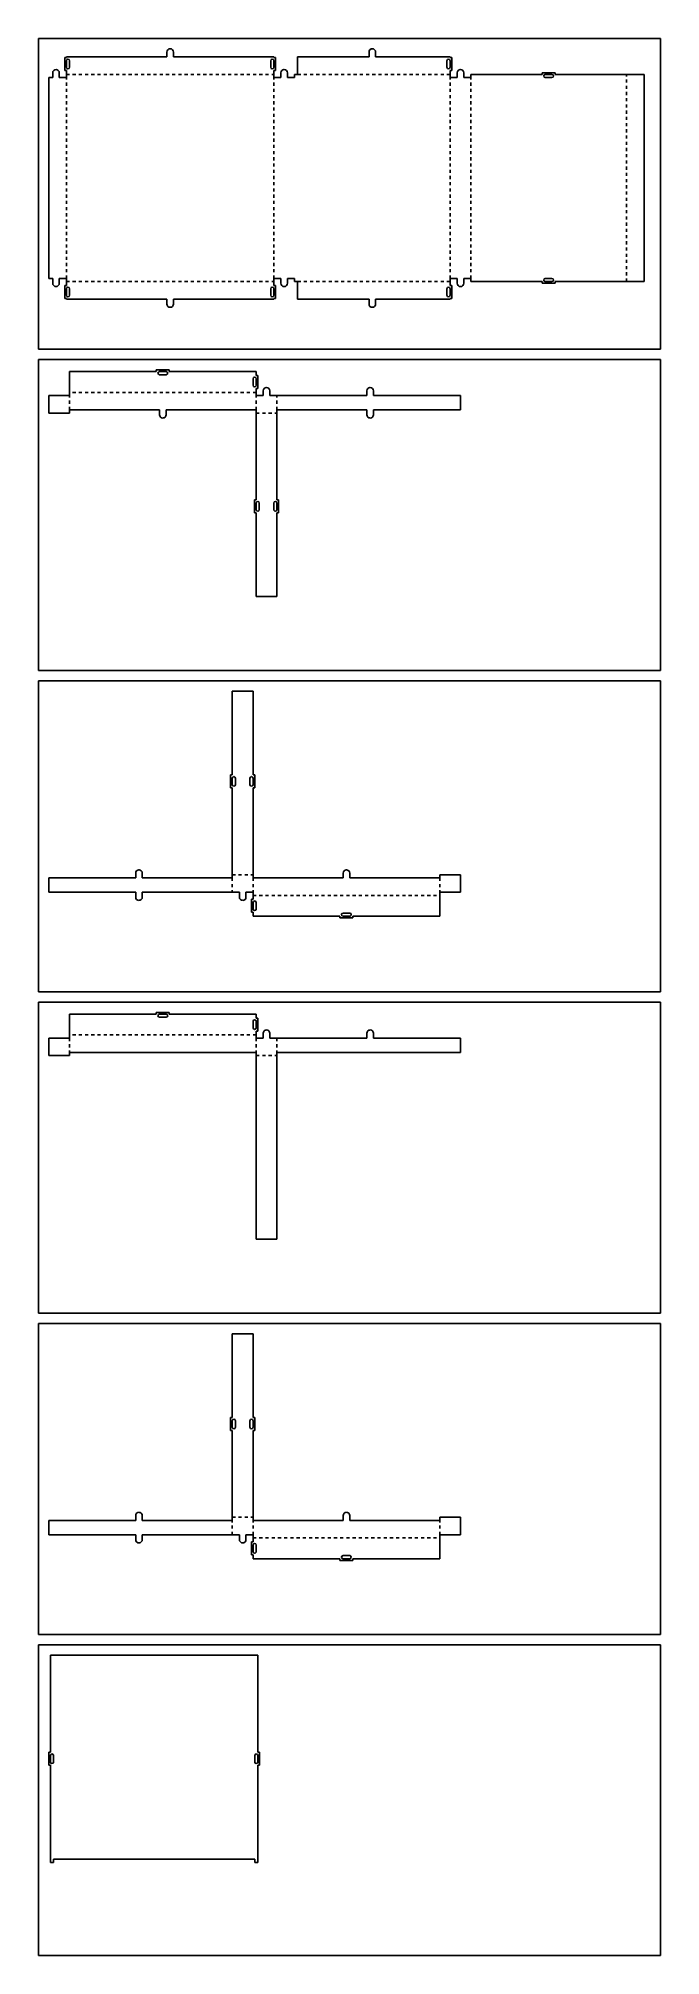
# Model space of a CAD drawing. Header units: metres. Extents: x 0 to 600, y -1550 to 300.
import ezdxf

# ---------------------------------------------------------------- set-up
doc = ezdxf.new("R2010")
doc.units = ezdxf.units.M

msp = doc.modelspace()

# ---------------------------------------------------------------- linework, layer by layer
at = {"layer": '1'}
for p, q in [((25.4125, 268.975), (25.4125, 281.5)), ((25.4125, 281.5), (27, 281.5)), ((27, 281.5), (27, 282.2375)), ((27, 282.2375), (123.825, 282.2375)), ((27, 278.4125), (27.43934, 279.47316)), ((27, 272.0625), (27, 278.4125)), ((27.43934, 279.47316), (28.5, 279.9125)), ((28.5, 279.9125), (29.56066, 279.47316)), ((29.56066, 279.47316), (30, 278.4125)), ((30, 278.4125), (30, 272.0625)), ((123.825, 286.825), (124.066682, 288.04002)), ((123.825, 282.2375), (123.825, 286.825)), ((124.066682, 288.04002), (124.754936, 289.070064)), ((124.754936, 289.070064), (125.78498, 289.758318)), ((125.78498, 289.758318), (126.758318, 289.951926)), ((126.758318, 289.951926), (127, 290)), ((127, 290), (128.21502, 289.758318)), ((128.21502, 289.758318), (129.245064, 289.070064)), ((129.245064, 289.070064), (129.933317, 288.04002)), ((129.933317, 288.04002), (130.175, 286.825)), ((130.175, 286.825), (130.175, 282.2375)), ((130.175, 282.2375), (227, 282.2375)), ((224, 278.4125), (224.43934, 279.47316)), ((224, 272.0625), (224, 278.4125)), ((224.43934, 279.47316), (225.5, 279.9125)), ((225.5, 279.9125), (226.56066, 279.47316)), ((226.56066, 279.47316), (227, 278.4125)), ((227, 282.2375), (227, 281.5)), ((227, 281.5), (228.5875, 281.5)), ((227, 278.4125), (227, 272.0625)), ((228.5875, 281.5), (228.5875, 268.975)), ((250, 265.2375), (250, 282.2375)), ((250, 282.2375), (318.825, 282.2375)), ((318.825, 286.825), (319.066682, 288.04002)), ((318.825, 282.2375), (318.825, 286.825)), ((319.066682, 288.04002), (319.754936, 289.070064)), ((319.754936, 289.070064), (320.78498, 289.758318)), ((320.78498, 289.758318), (321.758318, 289.951926)), ((321.758318, 289.951926), (322, 290)), ((322, 290), (323.21502, 289.758318)), ((323.21502, 289.758318), (324.245064, 289.070064)), ((324.245064, 289.070064), (324.933317, 288.04002)), ((324.933317, 288.04002), (325.175, 286.825)), ((325.175, 286.825), (325.175, 282.2375)), ((325.175, 282.2375), (397, 282.2375)), ((394, 278.4125), (394.43934, 279.47316)), ((394, 272.0625), (394, 278.4125)), ((394.43934, 279.47316), (395.5, 279.9125)), ((395.5, 279.9125), (396.56066, 279.47316)), ((396.56066, 279.47316), (397, 278.4125)), ((397, 282.2375), (397, 281.5)), ((397, 281.5), (398.5875, 281.5)), ((397, 278.4125), (397, 272.0625)), ((398.5875, 281.5), (398.5875, 268.975)), ((10, 68.2375), (10, 262.2375)), ((10, 262.2375), (13.825, 262.2375)), ((13.825, 266.825), (14.066683, 268.04002)), ((13.825, 262.2375), (13.825, 266.825)), ((14.066683, 268.04002), (14.754936, 269.070064)), ((14.754936, 269.070064), (15.78498, 269.758318)), ((15.78498, 269.758318), (17, 270)), ((17, 270), (17.241682, 269.951926)), ((17.241682, 269.951926), (18.21502, 269.758318)), ((18.21502, 269.758318), (19.245064, 269.070064)), ((19.245064, 269.070064), (19.933318, 268.04002)), ((19.933318, 268.04002), (20.175, 266.825)), ((20.175, 266.825), (20.175, 262.2375)), ((20.175, 262.2375), (27, 262.2375)), ((27, 268.975), (25.4125, 268.975)), ((27.43934, 271.00184), (27, 272.0625)), ((27, 262.2375), (27, 268.975)), ((28.5, 270.5625), (27.43934, 271.00184)), ((29.56066, 271.00184), (28.5, 270.5625)), ((30, 272.0625), (29.56066, 271.00184)), ((224.43934, 271.00184), (224, 272.0625)), ((225.5, 270.5625), (224.43934, 271.00184)), ((226.56066, 271.00184), (225.5, 270.5625)), ((227, 272.0625), (226.56066, 271.00184)), ((228.5875, 268.975), (227, 268.975)), ((227, 268.975), (227, 262.2375)), ((227, 262.2375), (233.825, 262.2375)), ((233.825, 266.825), (234.066682, 268.04002)), ((233.825, 262.2375), (233.825, 266.825)), ((234.066682, 268.04002), (234.754936, 269.070064)), ((234.754936, 269.070064), (235.78498, 269.758318)), ((235.78498, 269.758318), (236.758318, 269.951926)), ((236.758318, 269.951926), (237, 270)), ((237, 270), (238.21502, 269.758318)), ((238.21502, 269.758318), (239.245064, 269.070064)), ((239.245064, 269.070064), (239.933317, 268.04002)), ((239.933317, 268.04002), (240.175, 266.825)), ((240.175, 266.825), (240.175, 262.2375)), ((240.175, 262.2375), (247.00001, 262.2375)), ((247.00001, 262.2375), (247.00001, 265.2375)), ((247.00001, 265.2375), (250, 265.2375)), ((394.43934, 271.00184), (394, 272.0625)), ((395.5, 270.5625), (394.43934, 271.00184)), ((396.56066, 271.00184), (395.5, 270.5625)), ((397, 272.0625), (396.56066, 271.00184)), ((398.5875, 268.975), (397, 268.975)), ((397, 268.975), (397, 262.2375)), ((397, 262.2375), (403.825, 262.2375)), ((403.825, 266.825), (404.066682, 268.04002)), ((403.825, 262.2375), (403.825, 266.825)), ((404.066682, 268.04002), (404.754936, 269.070064)), ((404.754936, 269.070064), (405.78498, 269.758318)), ((405.78498, 269.758318), (406.758318, 269.951926)), ((406.758318, 269.951926), (407, 270)), ((407, 270), (408.21502, 269.758318)), ((408.21502, 269.758318), (409.245064, 269.070064)), ((409.245064, 269.070064), (409.933317, 268.04002)), ((409.933317, 268.04002), (410.175, 266.825)), ((410.175, 266.825), (410.175, 262.2375)), ((410.175, 262.2375), (417, 262.2375)), ((417, 262.2375), (417, 265.2375)), ((417, 265.2375), (485.7375, 265.2375)), ((485.7375, 265.2375), (485.7375, 266.825)), ((485.7375, 266.825), (498.2625, 266.825)), ((487.325, 263.7375), (487.76434, 264.79816)), ((487.76434, 262.67684), (487.325, 263.7375)), ((487.76434, 264.79816), (488.825, 265.2375)), ((488.825, 262.2375), (487.76434, 262.67684)), ((488.825, 265.2375), (495.175, 265.2375)), ((495.175, 262.2375), (488.825, 262.2375)), ((495.175, 265.2375), (496.23566, 264.79816)), ((496.23566, 262.67684), (495.175, 262.2375)), ((496.23566, 264.79816), (496.675, 263.7375)), ((496.675, 263.7375), (496.23566, 262.67684)), ((498.2625, 266.825), (498.2625, 265.2375)), ((498.2625, 265.2375), (584, 265.2375)), ((584, 265.2375), (584, 65.2375)), ((13.825, 68.2375), (10, 68.2375)), ((13.825, 63.65), (13.825, 68.2375)), ((14.066683, 62.43498), (13.825, 63.65)), ((14.754936, 61.404936), (14.066683, 62.43498)), ((15.78498, 60.716683), (14.754936, 61.404936)), ((17, 60.475), (15.78498, 60.716683)), ((17.241682, 60.523074), (17, 60.475)), ((18.21502, 60.716683), (17.241682, 60.523074)), ((19.245064, 61.404936), (18.21502, 60.716683)), ((19.933318, 62.43498), (19.245064, 61.404936)), ((20.175, 63.65), (19.933318, 62.43498)), ((27, 68.2375), (20.175, 68.2375)), ((20.175, 68.2375), (20.175, 63.65)), ((25.4125, 48.975), (25.4125, 61.5)), ((25.4125, 61.5), (27, 61.5)), ((27, 61.5), (27, 68.2375)), ((27, 58.4125), (27.43934, 59.47316)), ((27, 52.0625), (27, 58.4125)), ((27.43934, 59.47316), (28.5, 59.9125)), ((28.5, 59.9125), (29.56066, 59.47316)), ((29.56066, 59.47316), (30, 58.4125)), ((30, 58.4125), (30, 52.0625)), ((224, 58.4125), (224.43934, 59.47316)), ((224, 52.0625), (224, 58.4125)), ((224.43934, 59.47316), (225.5, 59.9125)), ((225.5, 59.9125), (226.56066, 59.47316)), ((226.56066, 59.47316), (227, 58.4125)), ((233.825, 68.2375), (227, 68.2375)), ((227, 68.2375), (227, 61.5)), ((227, 61.5), (228.5875, 61.5)), ((227, 58.4125), (227, 52.0625)), ((228.5875, 61.5), (228.5875, 48.975)), ((233.825, 63.65), (233.825, 68.2375)), ((234.066682, 62.43498), (233.825, 63.65)), ((234.754936, 61.404936), (234.066682, 62.43498)), ((235.78498, 60.716683), (234.754936, 61.404936)), ((236.758318, 60.523074), (235.78498, 60.716683)), ((237, 60.475), (236.758318, 60.523074)), ((238.21502, 60.716683), (237, 60.475)), ((239.245064, 61.404936), (238.21502, 60.716683)), ((239.933317, 62.43498), (239.245064, 61.404936)), ((240.175, 63.65), (239.933317, 62.43498)), ((247.00001, 68.2375), (240.175, 68.2375)), ((240.175, 68.2375), (240.175, 63.65)), ((247.00001, 65.2375), (247.00001, 68.2375)), ((250, 65.2375), (247.00001, 65.2375)), ((250, 48.2375), (250, 65.2375)), ((394, 58.4125), (394.43934, 59.47316)), ((394, 52.0625), (394, 58.4125)), ((394.43934, 59.47316), (395.5, 59.9125)), ((395.5, 59.9125), (396.56066, 59.47316)), ((396.56066, 59.47316), (397, 58.4125)), ((403.825, 68.2375), (397, 68.2375)), ((397, 68.2375), (397, 61.5)), ((397, 61.5), (398.5875, 61.5)), ((397, 58.4125), (397, 52.0625)), ((398.5875, 61.5), (398.5875, 48.975)), ((403.825, 63.65), (403.825, 68.2375)), ((404.066682, 62.43498), (403.825, 63.65)), ((404.754936, 61.404936), (404.066682, 62.43498)), ((405.78498, 60.716683), (404.754936, 61.404936)), ((406.758318, 60.523074), (405.78498, 60.716683)), ((407, 60.475), (406.758318, 60.523074)), ((408.21502, 60.716683), (407, 60.475)), ((409.245064, 61.404936), (408.21502, 60.716683)), ((409.933317, 62.43498), (409.245064, 61.404936)), ((410.175, 63.65), (409.933317, 62.43498)), ((417, 68.2375), (410.175, 68.2375)), ((410.175, 68.2375), (410.175, 63.65)), ((417, 65.2375), (417, 68.2375)), ((485.7375, 65.2375), (417, 65.2375)), ((485.7375, 63.65), (485.7375, 65.2375)), ((498.2625, 63.65), (485.7375, 63.65)), ((487.325, 66.7375), (487.76434, 67.79816)), ((487.76434, 65.67684), (487.325, 66.7375)), ((487.76434, 67.79816), (488.825, 68.2375)), ((488.825, 65.2375), (487.76434, 65.67684)), ((488.825, 68.2375), (495.175, 68.2375)), ((495.175, 65.2375), (488.825, 65.2375)), ((495.175, 68.2375), (496.23566, 67.79816)), ((496.23566, 65.67684), (495.175, 65.2375)), ((496.23566, 67.79816), (496.675, 66.7375)), ((496.675, 66.7375), (496.23566, 65.67684)), ((584, 65.2375), (498.2625, 65.2375)), ((498.2625, 65.2375), (498.2625, 63.65)), ((27, 48.975), (25.4125, 48.975)), ((27.43934, 51.00184), (27, 52.0625)), ((27, 48.2375), (27, 48.975)), ((123.825, 48.2375), (27, 48.2375)), ((28.5, 50.5625), (27.43934, 51.00184)), ((29.56066, 51.00184), (28.5, 50.5625)), ((30, 52.0625), (29.56066, 51.00184)), ((123.825, 43.65), (123.825, 48.2375)), ((124.066682, 42.43498), (123.825, 43.65)), ((124.754936, 41.404936), (124.066682, 42.43498)), ((125.78498, 40.716683), (124.754936, 41.404936)), ((126.758318, 40.523074), (125.78498, 40.716683)), ((127, 40.475), (126.758318, 40.523074)), ((128.21502, 40.716683), (127, 40.475)), ((129.245064, 41.404936), (128.21502, 40.716683)), ((129.933317, 42.43498), (129.245064, 41.404936)), ((130.175, 43.65), (129.933317, 42.43498)), ((227, 48.2375), (130.175, 48.2375)), ((130.175, 48.2375), (130.175, 43.65)), ((224.43934, 51.00184), (224, 52.0625)), ((225.5, 50.5625), (224.43934, 51.00184)), ((226.56066, 51.00184), (225.5, 50.5625)), ((227, 52.0625), (226.56066, 51.00184)), ((228.5875, 48.975), (227, 48.975)), ((227, 48.975), (227, 48.2375)), ((318.825, 48.2375), (250, 48.2375)), ((318.825, 43.65), (318.825, 48.2375)), ((319.066682, 42.43498), (318.825, 43.65)), ((319.754936, 41.404936), (319.066682, 42.43498)), ((320.78498, 40.716683), (319.754936, 41.404936)), ((321.758318, 40.523074), (320.78498, 40.716683)), ((322, 40.475), (321.758318, 40.523074)), ((323.21502, 40.716683), (322, 40.475)), ((324.245064, 41.404936), (323.21502, 40.716683)), ((324.933317, 42.43498), (324.245064, 41.404936)), ((325.175, 43.65), (324.933317, 42.43498)), ((397, 48.2375), (325.175, 48.2375)), ((325.175, 48.2375), (325.175, 43.65)), ((394.43934, 51.00184), (394, 52.0625)), ((395.5, 50.5625), (394.43934, 51.00184)), ((396.56066, 51.00184), (395.5, 50.5625)), ((397, 52.0625), (396.56066, 51.00184)), ((398.5875, 48.975), (397, 48.975)), ((397, 48.975), (397, 48.2375))]:
    msp.add_line(p, q, dxfattribs=at)
at = {"layer": '2'}
for p, q in [((11.5875, -1353.7375), (11.5875, -1260)), ((11.5875, -1260), (211.5875, -1260)), ((211.5875, -1260), (211.5875, -1353.7375)), ((10, -1366.2625), (10, -1353.7375)), ((10, -1353.7375), (11.5875, -1353.7375)), ((11.5875, -1366.2625), (10, -1366.2625)), ((11.5875, -1356.825), (12.02684, -1355.76434)), ((11.5875, -1363.175), (11.5875, -1356.825)), ((12.02684, -1364.23566), (11.5875, -1363.175)), ((11.5875, -1460), (11.5875, -1366.2625)), ((12.02684, -1355.76434), (13.0875, -1355.325)), ((13.0875, -1364.675), (12.02684, -1364.23566)), ((13.0875, -1355.325), (14.14816, -1355.76434)), ((14.14816, -1364.23566), (13.0875, -1364.675)), ((14.14816, -1355.76434), (14.5875, -1356.825)), ((14.5875, -1363.175), (14.14816, -1364.23566)), ((14.5875, -1356.825), (14.5875, -1363.175)), ((208.5875, -1356.825), (209.02684, -1355.76434)), ((208.5875, -1363.175), (208.5875, -1356.825)), ((209.02684, -1364.23566), (208.5875, -1363.175)), ((209.02684, -1355.76434), (210.0875, -1355.325)), ((210.0875, -1364.675), (209.02684, -1364.23566)), ((210.0875, -1355.325), (211.14816, -1355.76434)), ((211.14816, -1364.23566), (210.0875, -1364.675)), ((211.14816, -1355.76434), (211.5875, -1356.825)), ((211.5875, -1363.175), (211.14816, -1364.23566)), ((211.5875, -1353.7375), (213.175, -1353.7375)), ((211.5875, -1356.825), (211.5875, -1363.175)), ((211.5875, -1366.2625), (211.5875, -1460)), ((213.175, -1366.2625), (211.5875, -1366.2625)), ((213.175, -1353.7375), (213.175, -1366.2625)), ((14.5875, -1460), (11.5875, -1460)), ((208.5875, -1457), (14.5875, -1457)), ((14.5875, -1457), (14.5875, -1460)), ((208.5875, -1460), (208.5875, -1457)), ((211.5875, -1460), (208.5875, -1460))]:
    msp.add_line(p, q, dxfattribs=at)
at = {"layer": '3'}
for p, q in [((30, -44.5875), (30, -21.5875)), ((30, -21.5875), (113.7375, -21.5875)), ((113.7375, -21.5875), (113.7375, -20)), ((113.7375, -20), (126.2625, -20)), ((115.325, -23.0875), (115.76434, -22.02684)), ((115.76434, -24.14816), (115.325, -23.0875)), ((115.76434, -22.02684), (116.825, -21.5875)), ((116.825, -24.5875), (115.76434, -24.14816)), ((116.825, -21.5875), (123.175, -21.5875)), ((123.175, -24.5875), (116.825, -24.5875)), ((123.175, -21.5875), (124.23566, -22.02684)), ((124.23566, -24.14816), (123.175, -24.5875)), ((124.23566, -22.02684), (124.675, -23.0875)), ((124.675, -23.0875), (124.23566, -24.14816)), ((126.2625, -20), (126.2625, -21.5875)), ((126.2625, -21.5875), (210, -21.5875)), ((207, -28.4125), (207.43934, -27.35184)), ((207, -34.7625), (207, -28.4125)), ((207.43934, -35.82316), (207, -34.7625)), ((207.43934, -27.35184), (208.5, -26.9125)), ((208.5, -36.2625), (207.43934, -35.82316)), ((208.5, -26.9125), (209.56066, -27.35184)), ((209.56066, -35.82316), (208.5, -36.2625)), ((209.56066, -27.35184), (210, -28.4125)), ((210, -34.7625), (209.56066, -35.82316)), ((210, -21.5875), (210, -25.325)), ((210, -25.325), (211.5875, -25.325)), ((210, -28.4125), (210, -34.7625)), ((211.5875, -25.325), (211.5875, -37.85)), ((218.78498, -37.066682), (219.758318, -36.873074)), ((219.758318, -36.873074), (220, -36.825)), ((220, -36.825), (221.21502, -37.066682)), ((318.78498, -37.066682), (319.758318, -36.873074)), ((319.758318, -36.873074), (320, -36.825)), ((320, -36.825), (321.21502, -37.066682)), ((10, -61.5875), (10, -44.5875)), ((10, -44.5875), (30, -44.5875)), ((211.5875, -37.85), (210, -37.85)), ((210, -37.85), (210, -44.5875)), ((210, -44.5875), (216.825, -44.5875)), ((216.825, -40), (217.066682, -38.78498)), ((216.825, -44.5875), (216.825, -40)), ((217.066682, -38.78498), (217.754936, -37.754936)), ((217.754936, -37.754936), (218.78498, -37.066682)), ((221.21502, -37.066682), (222.245064, -37.754936)), ((222.245064, -37.754936), (222.933317, -38.78498)), ((222.933317, -38.78498), (223.175, -40)), ((223.175, -40), (223.175, -44.5875)), ((223.175, -44.5875), (316.825, -44.5875)), ((316.825, -40), (317.066682, -38.78498)), ((316.825, -44.5875), (316.825, -40)), ((317.066682, -38.78498), (317.754936, -37.754936)), ((317.754936, -37.754936), (318.78498, -37.066682)), ((321.21502, -37.066682), (322.245064, -37.754936)), ((322.245064, -37.754936), (322.933317, -38.78498)), ((322.933317, -38.78498), (323.175, -40)), ((323.175, -40), (323.175, -44.5875)), ((323.175, -44.5875), (407, -44.5875)), ((407, -44.5875), (407, -58.5875)), ((30, -61.5875), (10, -61.5875)), ((116.825, -58.5875), (30, -58.5875)), ((30, -58.5875), (30, -61.5875)), ((116.825, -63.175), (116.825, -58.5875)), ((117.066683, -64.39002), (116.825, -63.175)), ((117.754936, -65.420064), (117.066683, -64.39002)), ((118.78498, -66.108318), (117.754936, -65.420064)), ((120, -66.35), (118.78498, -66.108318)), ((120.241682, -66.301926), (120, -66.35)), ((121.21502, -66.108318), (120.241682, -66.301926)), ((122.245064, -65.420064), (121.21502, -66.108318)), ((122.933318, -64.39002), (122.245064, -65.420064)), ((123.175, -63.175), (122.933318, -64.39002)), ((210, -58.5875), (123.175, -58.5875)), ((123.175, -58.5875), (123.175, -63.175)), ((210, -145.325), (210, -58.5875)), ((316.825, -58.5875), (230, -58.5875)), ((230, -58.5875), (230, -145.325)), ((316.825, -63.175), (316.825, -58.5875)), ((317.066682, -64.39002), (316.825, -63.175)), ((317.754936, -65.420064), (317.066682, -64.39002)), ((318.78498, -66.108318), (317.754936, -65.420064)), ((319.758318, -66.301926), (318.78498, -66.108318)), ((320, -66.35), (319.758318, -66.301926)), ((321.21502, -66.108318), (320, -66.35)), ((322.245064, -65.420064), (321.21502, -66.108318)), ((322.933317, -64.39002), (322.245064, -65.420064)), ((323.175, -63.175), (322.933317, -64.39002)), ((407, -58.5875), (323.175, -58.5875)), ((323.175, -58.5875), (323.175, -63.175)), ((208.4125, -157.85), (208.4125, -145.325)), ((208.4125, -145.325), (210, -145.325)), ((210, -148.4125), (210.43934, -147.35184)), ((210.43934, -147.35184), (211.5, -146.9125)), ((211.5, -146.9125), (212.56066, -147.35184)), ((212.56066, -147.35184), (213, -148.4125)), ((227, -148.4125), (227.43934, -147.35184)), ((227.43934, -147.35184), (228.5, -146.9125)), ((228.5, -146.9125), (229.56066, -147.35184)), ((229.56066, -147.35184), (230, -148.4125)), ((230, -145.325), (231.5875, -145.325)), ((231.5875, -145.325), (231.5875, -157.85)), ((210, -157.85), (208.4125, -157.85)), ((210, -154.7625), (210, -148.4125)), ((210.43934, -155.82316), (210, -154.7625)), ((210, -238.5875), (210, -157.85)), ((211.5, -156.2625), (210.43934, -155.82316)), ((212.56066, -155.82316), (211.5, -156.2625)), ((213, -154.7625), (212.56066, -155.82316)), ((213, -148.4125), (213, -154.7625)), ((227, -154.7625), (227, -148.4125)), ((227.43934, -155.82316), (227, -154.7625)), ((228.5, -156.2625), (227.43934, -155.82316)), ((229.56066, -155.82316), (228.5, -156.2625)), ((230, -154.7625), (229.56066, -155.82316)), ((230, -148.4125), (230, -154.7625)), ((231.5875, -157.85), (230, -157.85)), ((230, -157.85), (230, -238.5875)), ((230, -238.5875), (210, -238.5875))]:
    msp.add_line(p, q, dxfattribs=at)
at = {"layer": '4'}
for p, q in [((187, -410.7375), (187, -330)), ((187, -330), (207, -330)), ((207, -330), (207, -410.7375)), ((185.4125, -423.2625), (185.4125, -410.7375)), ((185.4125, -410.7375), (187, -410.7375)), ((187, -423.2625), (185.4125, -423.2625)), ((187, -413.825), (187.43934, -412.76434)), ((187, -420.175), (187, -413.825)), ((187.43934, -421.23566), (187, -420.175)), ((187, -510), (187, -423.2625)), ((187.43934, -412.76434), (188.5, -412.325)), ((188.5, -421.675), (187.43934, -421.23566)), ((188.5, -412.325), (189.56066, -412.76434)), ((189.56066, -421.23566), (188.5, -421.675)), ((189.56066, -412.76434), (190, -413.825)), ((190, -420.175), (189.56066, -421.23566)), ((190, -413.825), (190, -420.175)), ((204, -413.825), (204.43934, -412.76434)), ((204, -420.175), (204, -413.825)), ((204.43934, -421.23566), (204, -420.175)), ((204.43934, -412.76434), (205.5, -412.325)), ((205.5, -421.675), (204.43934, -421.23566)), ((205.5, -412.325), (206.56066, -412.76434)), ((206.56066, -421.23566), (205.5, -421.675)), ((206.56066, -412.76434), (207, -413.825)), ((207, -420.175), (206.56066, -421.23566)), ((207, -410.7375), (208.5875, -410.7375)), ((207, -413.825), (207, -420.175)), ((208.5875, -423.2625), (207, -423.2625)), ((207, -423.2625), (207, -510)), ((208.5875, -410.7375), (208.5875, -423.2625)), ((10, -524), (10, -510)), ((10, -510), (93.825, -510)), ((93.825, -505.4125), (94.066683, -504.19748)), ((93.825, -510), (93.825, -505.4125)), ((94.066683, -504.19748), (94.754936, -503.167436)), ((94.754936, -503.167436), (95.78498, -502.479182)), ((95.78498, -502.479182), (97, -502.2375)), ((97, -502.2375), (97.241682, -502.285574)), ((97.241682, -502.285574), (98.21502, -502.479182)), ((98.21502, -502.479182), (99.245064, -503.167436)), ((99.245064, -503.167436), (99.933318, -504.19748)), ((99.933318, -504.19748), (100.175, -505.4125)), ((100.175, -505.4125), (100.175, -510)), ((100.175, -510), (187, -510)), ((207, -510), (293.825, -510)), ((293.825, -505.4125), (294.066682, -504.19748)), ((293.825, -510), (293.825, -505.4125)), ((294.066682, -504.19748), (294.754936, -503.167436)), ((294.754936, -503.167436), (295.78498, -502.479182)), ((295.78498, -502.479182), (296.758318, -502.285574)), ((296.758318, -502.285574), (297, -502.2375)), ((297, -502.2375), (298.21502, -502.479182)), ((298.21502, -502.479182), (299.245064, -503.167436)), ((299.245064, -503.167436), (299.933317, -504.19748)), ((299.933317, -504.19748), (300.175, -505.4125)), ((300.175, -505.4125), (300.175, -510)), ((300.175, -510), (387, -510)), ((387, -510), (387, -507)), ((387, -507), (407, -507)), ((407, -507), (407, -524)), ((93.825, -524), (10, -524)), ((93.825, -528.5875), (93.825, -524)), ((94.066683, -529.80252), (93.825, -528.5875)), ((94.754936, -530.832564), (94.066683, -529.80252)), ((95.78498, -531.520818), (94.754936, -530.832564)), ((97, -531.7625), (95.78498, -531.520818)), ((97.241682, -531.714426), (97, -531.7625)), ((98.21502, -531.520818), (97.241682, -531.714426)), ((99.245064, -530.832564), (98.21502, -531.520818)), ((99.933318, -529.80252), (99.245064, -530.832564)), ((100.175, -528.5875), (99.933318, -529.80252)), ((193.825, -524), (100.175, -524)), ((100.175, -524), (100.175, -528.5875)), ((193.825, -528.5875), (193.825, -524)), ((194.066682, -529.80252), (193.825, -528.5875)), ((194.754936, -530.832564), (194.066682, -529.80252)), ((195.78498, -531.520818), (194.754936, -530.832564)), ((196.758318, -531.714426), (195.78498, -531.520818)), ((197, -531.7625), (196.758318, -531.714426)), ((198.21502, -531.520818), (197, -531.7625)), ((199.245064, -530.832564), (198.21502, -531.520818)), ((199.933317, -529.80252), (199.245064, -530.832564)), ((200.175, -528.5875), (199.933317, -529.80252)), ((207, -524), (200.175, -524)), ((200.175, -524), (200.175, -528.5875)), ((205.4125, -543.2625), (205.4125, -530.7375)), ((205.4125, -530.7375), (207, -530.7375)), ((207, -530.7375), (207, -524)), ((207, -533.825), (207.43934, -532.76434)), ((207, -540.175), (207, -533.825)), ((207.43934, -532.76434), (208.5, -532.325)), ((208.5, -532.325), (209.56066, -532.76434)), ((209.56066, -532.76434), (210, -533.825)), ((210, -533.825), (210, -540.175)), ((407, -524), (387, -524)), ((387, -524), (387, -547)), ((207, -543.2625), (205.4125, -543.2625)), ((207.43934, -541.23566), (207, -540.175)), ((207, -547), (207, -543.2625)), ((290.7375, -547), (207, -547)), ((208.5, -541.675), (207.43934, -541.23566)), ((209.56066, -541.23566), (208.5, -541.675)), ((210, -540.175), (209.56066, -541.23566)), ((290.7375, -548.5875), (290.7375, -547)), ((303.2625, -548.5875), (290.7375, -548.5875)), ((292.325, -545.5), (292.76434, -544.43934)), ((292.76434, -546.56066), (292.325, -545.5)), ((292.76434, -544.43934), (293.825, -544)), ((293.825, -547), (292.76434, -546.56066)), ((293.825, -544), (300.175, -544)), ((300.175, -547), (293.825, -547)), ((300.175, -544), (301.23566, -544.43934)), ((301.23566, -546.56066), (300.175, -547)), ((301.23566, -544.43934), (301.675, -545.5)), ((301.675, -545.5), (301.23566, -546.56066)), ((387, -547), (303.2625, -547)), ((303.2625, -547), (303.2625, -548.5875))]:
    msp.add_line(p, q, dxfattribs=at)
at = {"layer": '5'}
for p, q in [((30, -664.5875), (30, -641.5875)), ((30, -641.5875), (113.7375, -641.5875)), ((113.7375, -641.5875), (113.7375, -640)), ((113.7375, -640), (126.2625, -640)), ((115.325, -643.0875), (115.76434, -642.02684)), ((115.76434, -644.14816), (115.325, -643.0875)), ((115.76434, -642.02684), (116.825, -641.5875)), ((116.825, -644.5875), (115.76434, -644.14816)), ((116.825, -641.5875), (123.175, -641.5875)), ((123.175, -644.5875), (116.825, -644.5875)), ((123.175, -641.5875), (124.23566, -642.02684)), ((124.23566, -644.14816), (123.175, -644.5875)), ((124.23566, -642.02684), (124.675, -643.0875)), ((124.675, -643.0875), (124.23566, -644.14816)), ((126.2625, -640), (126.2625, -641.5875)), ((126.2625, -641.5875), (210, -641.5875)), ((207, -648.4125), (207.43934, -647.35184)), ((207.43934, -647.35184), (208.5, -646.9125)), ((208.5, -646.9125), (209.56066, -647.35184)), ((209.56066, -647.35184), (210, -648.4125)), ((210, -641.5875), (210, -645.325)), ((210, -645.325), (211.5875, -645.325)), ((211.5875, -645.325), (211.5875, -657.85)), ((10, -681.5875), (10, -664.5875)), ((10, -664.5875), (30, -664.5875)), ((207, -654.7625), (207, -648.4125)), ((207.43934, -655.82316), (207, -654.7625)), ((208.5, -656.2625), (207.43934, -655.82316)), ((209.56066, -655.82316), (208.5, -656.2625)), ((210, -654.7625), (209.56066, -655.82316)), ((210, -648.4125), (210, -654.7625)), ((211.5875, -657.85), (210, -657.85)), ((210, -657.85), (210, -664.5875)), ((210, -664.5875), (216.825, -664.5875)), ((216.825, -660), (217.066682, -658.78498)), ((216.825, -664.5875), (216.825, -660)), ((217.066682, -658.78498), (217.754936, -657.754936)), ((217.754936, -657.754936), (218.78498, -657.066682)), ((218.78498, -657.066682), (219.758318, -656.873074)), ((219.758318, -656.873074), (220, -656.825)), ((220, -656.825), (221.21502, -657.066682)), ((221.21502, -657.066682), (222.245064, -657.754936)), ((222.245064, -657.754936), (222.933317, -658.78498)), ((222.933317, -658.78498), (223.175, -660)), ((223.175, -660), (223.175, -664.5875)), ((223.175, -664.5875), (316.825, -664.5875)), ((316.825, -660), (317.066682, -658.78498)), ((316.825, -664.5875), (316.825, -660)), ((317.066682, -658.78498), (317.754936, -657.754936)), ((317.754936, -657.754936), (318.78498, -657.066682)), ((318.78498, -657.066682), (319.758318, -656.873074)), ((319.758318, -656.873074), (320, -656.825)), ((320, -656.825), (321.21502, -657.066682)), ((321.21502, -657.066682), (322.245064, -657.754936)), ((322.245064, -657.754936), (322.933317, -658.78498)), ((322.933317, -658.78498), (323.175, -660)), ((323.175, -660), (323.175, -664.5875)), ((323.175, -664.5875), (407, -664.5875)), ((407, -664.5875), (407, -678.5875)), ((30, -681.5875), (10, -681.5875)), ((210, -678.5875), (30, -678.5875)), ((30, -678.5875), (30, -681.5875)), ((210, -858.5875), (210, -678.5875)), ((407, -678.5875), (230, -678.5875)), ((230, -678.5875), (230, -858.5875)), ((230, -858.5875), (210, -858.5875))]:
    msp.add_line(p, q, dxfattribs=at)
at = {"layer": '6'}
for p, q in [((187, -1030.7375), (187, -950)), ((187, -950), (207, -950)), ((207, -950), (207, -1030.7375)), ((185.4125, -1043.2625), (185.4125, -1030.7375)), ((185.4125, -1030.7375), (187, -1030.7375)), ((187, -1033.825), (187.43934, -1032.76434)), ((187, -1040.175), (187, -1033.825)), ((187.43934, -1032.76434), (188.5, -1032.325)), ((188.5, -1032.325), (189.56066, -1032.76434)), ((189.56066, -1032.76434), (190, -1033.825)), ((190, -1033.825), (190, -1040.175)), ((204, -1033.825), (204.43934, -1032.76434)), ((204, -1040.175), (204, -1033.825)), ((204.43934, -1032.76434), (205.5, -1032.325)), ((205.5, -1032.325), (206.56066, -1032.76434)), ((206.56066, -1032.76434), (207, -1033.825)), ((207, -1030.7375), (208.5875, -1030.7375)), ((207, -1033.825), (207, -1040.175)), ((208.5875, -1030.7375), (208.5875, -1043.2625)), ((187, -1043.2625), (185.4125, -1043.2625)), ((187.43934, -1041.23566), (187, -1040.175)), ((187, -1130), (187, -1043.2625)), ((188.5, -1041.675), (187.43934, -1041.23566)), ((189.56066, -1041.23566), (188.5, -1041.675)), ((190, -1040.175), (189.56066, -1041.23566)), ((204.43934, -1041.23566), (204, -1040.175)), ((205.5, -1041.675), (204.43934, -1041.23566)), ((206.56066, -1041.23566), (205.5, -1041.675)), ((207, -1040.175), (206.56066, -1041.23566)), ((208.5875, -1043.2625), (207, -1043.2625)), ((207, -1043.2625), (207, -1130)), ((93.825, -1125.4125), (94.066683, -1124.19748)), ((93.825, -1130), (93.825, -1125.4125)), ((94.066683, -1124.19748), (94.754936, -1123.167436)), ((94.754936, -1123.167436), (95.78498, -1122.479182)), ((95.78498, -1122.479182), (97, -1122.2375)), ((97, -1122.2375), (97.241682, -1122.285574)), ((97.241682, -1122.285574), (98.21502, -1122.479182)), ((98.21502, -1122.479182), (99.245064, -1123.167436)), ((99.245064, -1123.167436), (99.933318, -1124.19748)), ((99.933318, -1124.19748), (100.175, -1125.4125)), ((100.175, -1125.4125), (100.175, -1130)), ((293.825, -1125.4125), (294.066682, -1124.19748)), ((293.825, -1130), (293.825, -1125.4125)), ((294.066682, -1124.19748), (294.754936, -1123.167436)), ((294.754936, -1123.167436), (295.78498, -1122.479182)), ((295.78498, -1122.479182), (296.758318, -1122.285574)), ((296.758318, -1122.285574), (297, -1122.2375)), ((297, -1122.2375), (298.21502, -1122.479182)), ((298.21502, -1122.479182), (299.245064, -1123.167436)), ((299.245064, -1123.167436), (299.933317, -1124.19748)), ((299.933317, -1124.19748), (300.175, -1125.4125)), ((300.175, -1125.4125), (300.175, -1130)), ((387, -1130), (387, -1127)), ((387, -1127), (407, -1127)), ((407, -1127), (407, -1144)), ((10, -1144), (10, -1130)), ((10, -1130), (93.825, -1130)), ((93.825, -1144), (10, -1144)), ((93.825, -1148.5875), (93.825, -1144)), ((100.175, -1130), (187, -1130)), ((193.825, -1144), (100.175, -1144)), ((100.175, -1144), (100.175, -1148.5875)), ((193.825, -1148.5875), (193.825, -1144)), ((207, -1144), (200.175, -1144)), ((200.175, -1144), (200.175, -1148.5875)), ((207, -1130), (293.825, -1130)), ((207, -1150.7375), (207, -1144)), ((300.175, -1130), (387, -1130)), ((407, -1144), (387, -1144)), ((387, -1144), (387, -1167)), ((94.066683, -1149.80252), (93.825, -1148.5875)), ((94.754936, -1150.832564), (94.066683, -1149.80252)), ((95.78498, -1151.520818), (94.754936, -1150.832564)), ((97, -1151.7625), (95.78498, -1151.520818)), ((97.241682, -1151.714426), (97, -1151.7625)), ((98.21502, -1151.520818), (97.241682, -1151.714426)), ((99.245064, -1150.832564), (98.21502, -1151.520818)), ((99.933318, -1149.80252), (99.245064, -1150.832564)), ((100.175, -1148.5875), (99.933318, -1149.80252)), ((194.066682, -1149.80252), (193.825, -1148.5875)), ((194.754936, -1150.832564), (194.066682, -1149.80252)), ((195.78498, -1151.520818), (194.754936, -1150.832564)), ((196.758318, -1151.714426), (195.78498, -1151.520818)), ((197, -1151.7625), (196.758318, -1151.714426)), ((198.21502, -1151.520818), (197, -1151.7625)), ((199.245064, -1150.832564), (198.21502, -1151.520818)), ((199.933317, -1149.80252), (199.245064, -1150.832564)), ((200.175, -1148.5875), (199.933317, -1149.80252)), ((205.4125, -1163.2625), (205.4125, -1150.7375)), ((205.4125, -1150.7375), (207, -1150.7375)), ((207, -1163.2625), (205.4125, -1163.2625)), ((207, -1153.825), (207.43934, -1152.76434)), ((207, -1160.175), (207, -1153.825)), ((207.43934, -1161.23566), (207, -1160.175)), ((207, -1167), (207, -1163.2625)), ((207.43934, -1152.76434), (208.5, -1152.325)), ((208.5, -1161.675), (207.43934, -1161.23566)), ((208.5, -1152.325), (209.56066, -1152.76434)), ((209.56066, -1161.23566), (208.5, -1161.675)), ((209.56066, -1152.76434), (210, -1153.825)), ((210, -1160.175), (209.56066, -1161.23566)), ((210, -1153.825), (210, -1160.175)), ((292.325, -1165.5), (292.76434, -1164.43934)), ((292.76434, -1166.56066), (292.325, -1165.5)), ((292.76434, -1164.43934), (293.825, -1164)), ((293.825, -1164), (300.175, -1164)), ((300.175, -1164), (301.23566, -1164.43934)), ((301.23566, -1164.43934), (301.675, -1165.5)), ((301.675, -1165.5), (301.23566, -1166.56066)), ((290.7375, -1167), (207, -1167)), ((290.7375, -1168.5875), (290.7375, -1167)), ((303.2625, -1168.5875), (290.7375, -1168.5875)), ((293.825, -1167), (292.76434, -1166.56066)), ((300.175, -1167), (293.825, -1167)), ((301.23566, -1166.56066), (300.175, -1167)), ((387, -1167), (303.2625, -1167)), ((303.2625, -1167), (303.2625, -1168.5875))]:
    msp.add_line(p, q, dxfattribs=at)
at = {"layer": 'fold-line'}
for p, q in [((27, 265.2375), (30, 265.2375)), ((27, 260.2375), (27, 262.2375)), ((33, 265.2375), (36, 265.2375)), ((39, 265.2375), (42, 265.2375)), ((45, 265.2375), (48, 265.2375)), ((51, 265.2375), (54, 265.2375)), ((57, 265.2375), (60, 265.2375)), ((63, 265.2375), (66, 265.2375)), ((69, 265.2375), (72, 265.2375)), ((75, 265.2375), (78, 265.2375)), ((81, 265.2375), (84, 265.2375)), ((87, 265.2375), (90, 265.2375)), ((93, 265.2375), (96, 265.2375)), ((99, 265.2375), (102, 265.2375)), ((105, 265.2375), (108, 265.2375)), ((111, 265.2375), (114, 265.2375)), ((117, 265.2375), (120, 265.2375)), ((123, 265.2375), (126, 265.2375)), ((129, 265.2375), (132, 265.2375)), ((135, 265.2375), (138, 265.2375)), ((141, 265.2375), (144, 265.2375)), ((147, 265.2375), (150, 265.2375)), ((153, 265.2375), (156, 265.2375)), ((159, 265.2375), (162, 265.2375)), ((165, 265.2375), (168, 265.2375)), ((171, 265.2375), (174, 265.2375)), ((177, 265.2375), (180, 265.2375)), ((183, 265.2375), (186, 265.2375)), ((189, 265.2375), (192, 265.2375)), ((195, 265.2375), (198, 265.2375)), ((201, 265.2375), (204, 265.2375)), ((207, 265.2375), (210, 265.2375)), ((213, 265.2375), (216, 265.2375)), ((219, 265.2375), (222, 265.2375)), ((225, 265.2375), (227, 265.2375)), ((227, 260.2375), (227, 262.2375)), ((250, 265.2375), (253, 265.2375)), ((256, 265.2375), (259, 265.2375)), ((262, 265.2375), (265, 265.2375)), ((268, 265.2375), (271, 265.2375)), ((274, 265.2375), (277, 265.2375)), ((280, 265.2375), (283, 265.2375)), ((286, 265.2375), (289, 265.2375)), ((292, 265.2375), (295, 265.2375)), ((298, 265.2375), (301, 265.2375)), ((304, 265.2375), (307, 265.2375)), ((310, 265.2375), (313, 265.2375)), ((316, 265.2375), (319, 265.2375)), ((322, 265.2375), (325, 265.2375)), ((328, 265.2375), (331, 265.2375)), ((334, 265.2375), (337, 265.2375)), ((340, 265.2375), (343, 265.2375)), ((346, 265.2375), (349, 265.2375)), ((352, 265.2375), (355, 265.2375)), ((358, 265.2375), (361, 265.2375)), ((364, 265.2375), (367, 265.2375)), ((370, 265.2375), (373, 265.2375)), ((376, 265.2375), (379, 265.2375)), ((382, 265.2375), (385, 265.2375)), ((388, 265.2375), (391, 265.2375)), ((394, 265.2375), (397, 265.2375)), ((397, 260.2375), (397, 262.2375)), ((417, 260.2375), (417, 262.2375)), ((567, 263.2375), (567, 265.2375)), ((567, 257.2375), (567, 260.2375)), ((27, 254.2375), (27, 257.2375)), ((27, 248.2375), (27, 251.2375)), ((27, 242.2375), (27, 245.2375)), ((227, 254.2375), (227, 257.2375)), ((227, 248.2375), (227, 251.2375)), ((227, 242.2375), (227, 245.2375)), ((397, 254.2375), (397, 257.2375)), ((397, 248.2375), (397, 251.2375)), ((397, 242.2375), (397, 245.2375)), ((417, 254.2375), (417, 257.2375)), ((417, 248.2375), (417, 251.2375)), ((417, 242.2375), (417, 245.2375)), ((567, 251.2375), (567, 254.2375)), ((567, 245.2375), (567, 248.2375)), ((567, 239.2375), (567, 242.2375)), ((27, 236.2375), (27, 239.2375)), ((27, 230.2375), (27, 233.2375)), ((27, 224.2375), (27, 227.2375)), ((227, 236.2375), (227, 239.2375)), ((227, 230.2375), (227, 233.2375)), ((227, 224.2375), (227, 227.2375)), ((397, 236.2375), (397, 239.2375)), ((397, 230.2375), (397, 233.2375)), ((397, 224.2375), (397, 227.2375)), ((417, 236.2375), (417, 239.2375)), ((417, 230.2375), (417, 233.2375)), ((417, 224.2375), (417, 227.2375)), ((567, 233.2375), (567, 236.2375)), ((567, 227.2375), (567, 230.2375)), ((567, 221.2375), (567, 224.2375)), ((27, 218.2375), (27, 221.2375)), ((27, 212.2375), (27, 215.2375)), ((27, 206.2375), (27, 209.2375)), ((227, 218.2375), (227, 221.2375)), ((227, 212.2375), (227, 215.2375)), ((227, 206.2375), (227, 209.2375)), ((397, 218.2375), (397, 221.2375)), ((397, 212.2375), (397, 215.2375)), ((397, 206.2375), (397, 209.2375)), ((417, 218.2375), (417, 221.2375)), ((417, 212.2375), (417, 215.2375)), ((417, 206.2375), (417, 209.2375)), ((567, 215.2375), (567, 218.2375)), ((567, 209.2375), (567, 212.2375)), ((567, 203.2375), (567, 206.2375)), ((27, 200.2375), (27, 203.2375)), ((27, 194.2375), (27, 197.2375)), ((27, 188.2375), (27, 191.2375)), ((27, 182.2375), (27, 185.2375)), ((227, 200.2375), (227, 203.2375)), ((227, 194.2375), (227, 197.2375)), ((227, 188.2375), (227, 191.2375)), ((227, 182.2375), (227, 185.2375)), ((397, 200.2375), (397, 203.2375)), ((397, 194.2375), (397, 197.2375)), ((397, 188.2375), (397, 191.2375)), ((397, 182.2375), (397, 185.2375)), ((417, 200.2375), (417, 203.2375)), ((417, 194.2375), (417, 197.2375)), ((417, 188.2375), (417, 191.2375)), ((417, 182.2375), (417, 185.2375)), ((567, 197.2375), (567, 200.2375)), ((567, 191.2375), (567, 194.2375)), ((567, 185.2375), (567, 188.2375)), ((27, 176.2375), (27, 179.2375)), ((27, 170.2375), (27, 173.2375)), ((27, 164.2375), (27, 167.2375)), ((227, 176.2375), (227, 179.2375)), ((227, 170.2375), (227, 173.2375)), ((227, 164.2375), (227, 167.2375)), ((397, 176.2375), (397, 179.2375)), ((397, 170.2375), (397, 173.2375)), ((397, 164.2375), (397, 167.2375)), ((417, 176.2375), (417, 179.2375)), ((417, 170.2375), (417, 173.2375)), ((417, 164.2375), (417, 167.2375)), ((567, 179.2375), (567, 182.2375)), ((567, 173.2375), (567, 176.2375)), ((567, 167.2375), (567, 170.2375)), ((27, 158.2375), (27, 161.2375)), ((27, 152.2375), (27, 155.2375)), ((27, 146.2375), (27, 149.2375)), ((227, 158.2375), (227, 161.2375)), ((227, 152.2375), (227, 155.2375)), ((227, 146.2375), (227, 149.2375)), ((397, 158.2375), (397, 161.2375)), ((397, 152.2375), (397, 155.2375)), ((397, 146.2375), (397, 149.2375)), ((417, 158.2375), (417, 161.2375)), ((417, 152.2375), (417, 155.2375)), ((417, 146.2375), (417, 149.2375)), ((567, 161.2375), (567, 164.2375)), ((567, 155.2375), (567, 158.2375)), ((567, 149.2375), (567, 152.2375)), ((27, 140.2375), (27, 143.2375)), ((27, 134.2375), (27, 137.2375)), ((27, 128.2375), (27, 131.2375)), ((227, 140.2375), (227, 143.2375)), ((227, 134.2375), (227, 137.2375)), ((227, 128.2375), (227, 131.2375)), ((397, 140.2375), (397, 143.2375)), ((397, 134.2375), (397, 137.2375)), ((397, 128.2375), (397, 131.2375)), ((417, 140.2375), (417, 143.2375)), ((417, 134.2375), (417, 137.2375)), ((417, 128.2375), (417, 131.2375)), ((567, 143.2375), (567, 146.2375)), ((567, 137.2375), (567, 140.2375)), ((567, 131.2375), (567, 134.2375)), ((27, 122.2375), (27, 125.2375)), ((27, 116.2375), (27, 119.2375)), ((27, 110.2375), (27, 113.2375)), ((227, 122.2375), (227, 125.2375)), ((227, 116.2375), (227, 119.2375)), ((227, 110.2375), (227, 113.2375)), ((397, 122.2375), (397, 125.2375)), ((397, 116.2375), (397, 119.2375)), ((397, 110.2375), (397, 113.2375)), ((417, 122.2375), (417, 125.2375)), ((417, 116.2375), (417, 119.2375)), ((417, 110.2375), (417, 113.2375)), ((567, 125.2375), (567, 128.2375)), ((567, 119.2375), (567, 122.2375)), ((567, 113.2375), (567, 116.2375)), ((27, 104.2375), (27, 107.2375)), ((27, 98.2375), (27, 101.2375)), ((27, 92.2375), (27, 95.2375)), ((227, 104.2375), (227, 107.2375)), ((227, 98.2375), (227, 101.2375)), ((227, 92.2375), (227, 95.2375)), ((397, 104.2375), (397, 107.2375)), ((397, 98.2375), (397, 101.2375)), ((397, 92.2375), (397, 95.2375)), ((417, 104.2375), (417, 107.2375)), ((417, 98.2375), (417, 101.2375)), ((417, 92.2375), (417, 95.2375)), ((567, 107.2375), (567, 110.2375)), ((567, 101.2375), (567, 104.2375)), ((567, 95.2375), (567, 98.2375)), ((27, 86.2375), (27, 89.2375)), ((27, 80.2375), (27, 83.2375)), ((27, 74.2375), (27, 77.2375)), ((227, 86.2375), (227, 89.2375)), ((227, 80.2375), (227, 83.2375)), ((227, 74.2375), (227, 77.2375)), ((397, 86.2375), (397, 89.2375)), ((397, 80.2375), (397, 83.2375)), ((397, 74.2375), (397, 77.2375)), ((417, 86.2375), (417, 89.2375)), ((417, 80.2375), (417, 83.2375)), ((417, 74.2375), (417, 77.2375)), ((567, 89.2375), (567, 92.2375)), ((567, 83.2375), (567, 86.2375)), ((567, 77.2375), (567, 80.2375)), ((567, 71.2375), (567, 74.2375)), ((27, 68.2375), (27, 71.2375)), ((27, 65.2375), (30, 65.2375)), ((33, 65.2375), (36, 65.2375)), ((39, 65.2375), (42, 65.2375)), ((45, 65.2375), (48, 65.2375)), ((51, 65.2375), (54, 65.2375)), ((57, 65.2375), (60, 65.2375)), ((63, 65.2375), (66, 65.2375)), ((69, 65.2375), (72, 65.2375)), ((75, 65.2375), (78, 65.2375)), ((81, 65.2375), (84, 65.2375)), ((87, 65.2375), (90, 65.2375)), ((93, 65.2375), (96, 65.2375)), ((99, 65.2375), (102, 65.2375)), ((105, 65.2375), (108, 65.2375)), ((111, 65.2375), (114, 65.2375)), ((117, 65.2375), (120, 65.2375)), ((123, 65.2375), (126, 65.2375)), ((129, 65.2375), (132, 65.2375)), ((135, 65.2375), (138, 65.2375)), ((141, 65.2375), (144, 65.2375)), ((147, 65.2375), (150, 65.2375)), ((153, 65.2375), (156, 65.2375)), ((159, 65.2375), (162, 65.2375)), ((165, 65.2375), (168, 65.2375)), ((171, 65.2375), (174, 65.2375)), ((177, 65.2375), (180, 65.2375)), ((183, 65.2375), (186, 65.2375)), ((189, 65.2375), (192, 65.2375)), ((195, 65.2375), (198, 65.2375)), ((201, 65.2375), (204, 65.2375)), ((207, 65.2375), (210, 65.2375)), ((213, 65.2375), (216, 65.2375)), ((219, 65.2375), (222, 65.2375)), ((225, 65.2375), (227, 65.2375)), ((227, 68.2375), (227, 71.2375)), ((250, 65.2375), (253, 65.2375)), ((256, 65.2375), (259, 65.2375)), ((262, 65.2375), (265, 65.2375)), ((268, 65.2375), (271, 65.2375)), ((274, 65.2375), (277, 65.2375)), ((280, 65.2375), (283, 65.2375)), ((286, 65.2375), (289, 65.2375)), ((292, 65.2375), (295, 65.2375)), ((298, 65.2375), (301, 65.2375)), ((304, 65.2375), (307, 65.2375)), ((310, 65.2375), (313, 65.2375)), ((316, 65.2375), (319, 65.2375)), ((322, 65.2375), (325, 65.2375)), ((328, 65.2375), (331, 65.2375)), ((334, 65.2375), (337, 65.2375)), ((340, 65.2375), (343, 65.2375)), ((346, 65.2375), (349, 65.2375)), ((352, 65.2375), (355, 65.2375)), ((358, 65.2375), (361, 65.2375)), ((364, 65.2375), (367, 65.2375)), ((370, 65.2375), (373, 65.2375)), ((376, 65.2375), (379, 65.2375)), ((382, 65.2375), (385, 65.2375)), ((388, 65.2375), (391, 65.2375)), ((394, 65.2375), (397, 65.2375)), ((397, 68.2375), (397, 71.2375)), ((417, 68.2375), (417, 71.2375)), ((567, 65.2375), (567, 68.2375)), ((30, -46.5875), (30, -44.5875)), ((30, -52.5875), (30, -49.5875)), ((36, -41.5875), (33, -41.5875)), ((42, -41.5875), (39, -41.5875)), ((48, -41.5875), (45, -41.5875)), ((54, -41.5875), (51, -41.5875)), ((60, -41.5875), (57, -41.5875)), ((66, -41.5875), (63, -41.5875)), ((72, -41.5875), (69, -41.5875)), ((78, -41.5875), (75, -41.5875)), ((84, -41.5875), (81, -41.5875)), ((90, -41.5875), (87, -41.5875)), ((96, -41.5875), (93, -41.5875)), ((102, -41.5875), (99, -41.5875)), ((108, -41.5875), (105, -41.5875)), ((114, -41.5875), (111, -41.5875)), ((120, -41.5875), (117, -41.5875)), ((126, -41.5875), (123, -41.5875)), ((132, -41.5875), (129, -41.5875)), ((138, -41.5875), (135, -41.5875)), ((144, -41.5875), (141, -41.5875)), ((150, -41.5875), (147, -41.5875)), ((156, -41.5875), (153, -41.5875)), ((162, -41.5875), (159, -41.5875)), ((168, -41.5875), (165, -41.5875)), ((174, -41.5875), (171, -41.5875)), ((180, -41.5875), (177, -41.5875)), ((186, -41.5875), (183, -41.5875)), ((192, -41.5875), (189, -41.5875)), ((198, -41.5875), (195, -41.5875)), ((204, -41.5875), (201, -41.5875)), ((210, -41.5875), (207, -41.5875)), ((210, -46.5875), (210, -44.5875)), ((210, -52.5875), (210, -49.5875)), ((230, -46.5875), (230, -44.5875)), ((230, -52.5875), (230, -49.5875)), ((30, -58.5875), (30, -55.5875)), ((210, -58.5875), (210, -55.5875)), ((210, -61.5875), (213, -61.5875)), ((216, -61.5875), (219, -61.5875)), ((222, -61.5875), (225, -61.5875)), ((228, -61.5875), (230, -61.5875)), ((230, -58.5875), (230, -55.5875)), ((187, -507), (190, -507)), ((187, -510), (187, -513)), ((187, -516), (187, -519)), ((193, -507), (196, -507)), ((199, -507), (202, -507)), ((205, -507), (207, -507)), ((207, -510), (207, -513)), ((207, -516), (207, -519)), ((387, -510), (387, -513)), ((387, -516), (387, -519)), ((187, -522), (187, -524)), ((207, -522), (207, -524)), ((207, -527), (210, -527)), ((213, -527), (216, -527)), ((219, -527), (222, -527)), ((225, -527), (228, -527)), ((231, -527), (234, -527)), ((237, -527), (240, -527)), ((243, -527), (246, -527)), ((249, -527), (252, -527)), ((255, -527), (258, -527)), ((261, -527), (264, -527)), ((267, -527), (270, -527)), ((273, -527), (276, -527)), ((279, -527), (282, -527)), ((285, -527), (288, -527)), ((291, -527), (294, -527)), ((297, -527), (300, -527)), ((303, -527), (306, -527)), ((309, -527), (312, -527)), ((315, -527), (318, -527)), ((321, -527), (324, -527)), ((327, -527), (330, -527)), ((333, -527), (336, -527)), ((339, -527), (342, -527)), ((345, -527), (348, -527)), ((351, -527), (354, -527)), ((357, -527), (360, -527)), ((363, -527), (366, -527)), ((369, -527), (372, -527)), ((375, -527), (378, -527)), ((381, -527), (384, -527)), ((387, -522), (387, -524)), ((30, -664.5875), (30, -667.5875)), ((36, -661.5875), (33, -661.5875)), ((42, -661.5875), (39, -661.5875)), ((48, -661.5875), (45, -661.5875)), ((54, -661.5875), (51, -661.5875)), ((60, -661.5875), (57, -661.5875)), ((66, -661.5875), (63, -661.5875)), ((72, -661.5875), (69, -661.5875)), ((78, -661.5875), (75, -661.5875)), ((84, -661.5875), (81, -661.5875)), ((90, -661.5875), (87, -661.5875)), ((96, -661.5875), (93, -661.5875)), ((102, -661.5875), (99, -661.5875)), ((108, -661.5875), (105, -661.5875)), ((114, -661.5875), (111, -661.5875)), ((120, -661.5875), (117, -661.5875)), ((126, -661.5875), (123, -661.5875)), ((132, -661.5875), (129, -661.5875)), ((138, -661.5875), (135, -661.5875)), ((144, -661.5875), (141, -661.5875)), ((150, -661.5875), (147, -661.5875)), ((156, -661.5875), (153, -661.5875)), ((162, -661.5875), (159, -661.5875)), ((168, -661.5875), (165, -661.5875)), ((174, -661.5875), (171, -661.5875)), ((180, -661.5875), (177, -661.5875)), ((186, -661.5875), (183, -661.5875)), ((192, -661.5875), (189, -661.5875)), ((198, -661.5875), (195, -661.5875)), ((204, -661.5875), (201, -661.5875)), ((210, -661.5875), (207, -661.5875)), ((210, -664.5875), (210, -667.5875)), ((230, -664.5875), (230, -667.5875)), ((30, -670.5875), (30, -673.5875)), ((30, -676.5875), (30, -678.5875)), ((210, -670.5875), (210, -673.5875)), ((210, -676.5875), (210, -678.5875)), ((210, -681.5875), (213, -681.5875)), ((216, -681.5875), (219, -681.5875)), ((222, -681.5875), (225, -681.5875)), ((228, -681.5875), (230, -681.5875)), ((230, -670.5875), (230, -673.5875)), ((230, -676.5875), (230, -678.5875)), ((187, -1127), (190, -1127)), ((193, -1127), (196, -1127)), ((199, -1127), (202, -1127)), ((205, -1127), (207, -1127)), ((187, -1132), (187, -1130)), ((187, -1138), (187, -1135)), ((187, -1144), (187, -1141)), ((207, -1132), (207, -1130)), ((207, -1138), (207, -1135)), ((207, -1144), (207, -1141)), ((207, -1147), (210, -1147)), ((213, -1147), (216, -1147)), ((219, -1147), (222, -1147)), ((225, -1147), (228, -1147)), ((231, -1147), (234, -1147)), ((237, -1147), (240, -1147)), ((243, -1147), (246, -1147)), ((249, -1147), (252, -1147)), ((255, -1147), (258, -1147)), ((261, -1147), (264, -1147)), ((267, -1147), (270, -1147)), ((273, -1147), (276, -1147)), ((279, -1147), (282, -1147)), ((285, -1147), (288, -1147)), ((291, -1147), (294, -1147)), ((297, -1147), (300, -1147)), ((303, -1147), (306, -1147)), ((309, -1147), (312, -1147)), ((315, -1147), (318, -1147)), ((321, -1147), (324, -1147)), ((327, -1147), (330, -1147)), ((333, -1147), (336, -1147)), ((339, -1147), (342, -1147)), ((345, -1147), (348, -1147)), ((351, -1147), (354, -1147)), ((357, -1147), (360, -1147)), ((363, -1147), (366, -1147)), ((369, -1147), (372, -1147)), ((375, -1147), (378, -1147)), ((381, -1147), (384, -1147)), ((387, -1132), (387, -1130)), ((387, -1138), (387, -1135)), ((387, -1144), (387, -1141))]:
    msp.add_line(p, q, dxfattribs=at)
at = {"layer": 'sheet_boundary'}
for p, q in [((0, 300), (600, 300)), ((0, 0), (0, 300)), ((600, 300), (600, 0)), ((600, 0), (0, 0))]:
    msp.add_line(p, q, dxfattribs=at)
at = {"layer": 'sheet_boundary_2'}
for p, q in [((0, -10), (600, -10)), ((0, -310), (0, -10)), ((600, -10), (600, -310)), ((600, -310), (0, -310))]:
    msp.add_line(p, q, dxfattribs=at)
at = {"layer": 'sheet_boundary_3'}
for p, q in [((0, -320), (600, -320)), ((0, -620), (0, -320)), ((600, -320), (600, -620)), ((600, -620), (0, -620))]:
    msp.add_line(p, q, dxfattribs=at)
at = {"layer": 'sheet_boundary_4'}
for p, q in [((0, -630), (600, -630)), ((0, -930), (0, -630)), ((600, -630), (600, -930)), ((600, -930), (0, -930))]:
    msp.add_line(p, q, dxfattribs=at)
at = {"layer": 'sheet_boundary_5'}
for p, q in [((0, -940), (600, -940)), ((0, -1240), (0, -940)), ((600, -940), (600, -1240)), ((600, -1240), (0, -1240))]:
    msp.add_line(p, q, dxfattribs=at)
at = {"layer": 'sheet_boundary_6'}
for p, q in [((0, -1250), (600, -1250)), ((0, -1550), (0, -1250)), ((600, -1250), (600, -1550)), ((600, -1550), (0, -1550))]:
    msp.add_line(p, q, dxfattribs=at)

doc.saveas('drawing.dxf')
